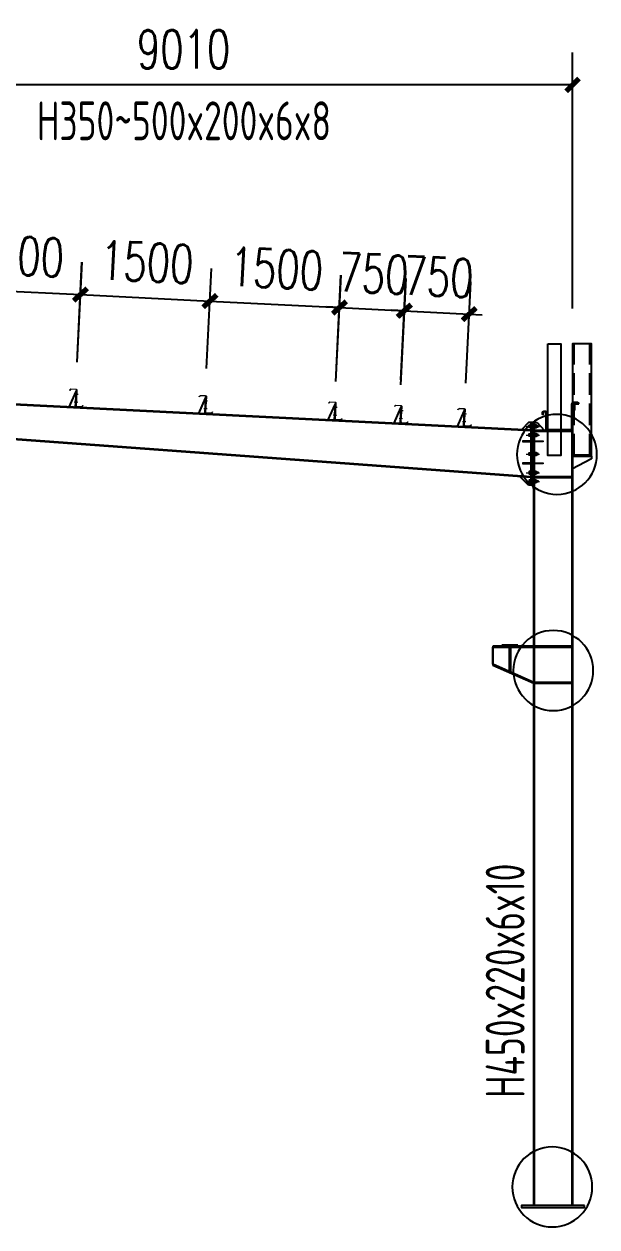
# Model space of a CAD drawing. Extents: x -33967 to 1773478, y -1022458 to -784650.
# Drawn here: x 1718332 to 1724966, y -986332 to -972405 of the extents above; entities that cross this region are included whole.
import ezdxf

# ---------------------------------------------------------------- set-up
doc = ezdxf.new("R2010")
doc.units = 0
doc.header["$LTSCALE"] = 1000
doc.header["$MEASUREMENT"] = 0
doc.linetypes.add('ACAD_ISO02W100', pattern=[15, 12, -3])
doc.linetypes.add('DASH', pattern=[0.35, 0.25, -0.1])
for name, color, linetype in [('14', 2, 'Continuous'), ('AXIS', 3, 'Continuous'), ('G L', 150, 'Continuous'), ('GZ', 50, 'Continuous'), ('LT', 27, 'Continuous'), ('PZ', 202, 'Continuous'), ('SPACE', 7, 'Continuous'), ('TEXT', 7, 'Continuous'), ('天沟', 2, 'Continuous'), ('柱子', 30, 'Continuous'), ('檩托板', 7, 'Continuous')]:
    doc.layers.add(name, color=color, linetype=linetype)
for name, color, linetype, lineweight in [('6', 253, 'Continuous', 13), ('檩条', 30, 'Continuous', 5), ('螺栓', 15, 'Continuous', 18)]:
    doc.layers.add(name, color=color, linetype=linetype, lineweight=lineweight)
doc.styles.add('_TCH_DIM_T3', font='SIMPLEX', dxfattribs={"width": 0.705882, "bigfont": 'GBCBIG'})
doc.styles.add('TSSD_Norm', font='tssdeng.shx', dxfattribs={"bigfont": 'hztxt.shx'})
doc.dimstyles.new('TCH_150_1', dxfattribs={"dimtxt": 446.25, "dimasz": 150, "dimexe": 375, "dimexo": 450, "dimgap": 189.375, "dimtad": 1, "dimdec": 0, "dimzin": 0, "dimdsep": 46, "dimtxsty": '_TCH_DIM_T3', "dimblk": 'ARCHTICK', "dimcen": 0.09, "dimclrd": 256, "dimclre": 256, "dimclrt": 7, "dimazin": 2, "dimtfac": 1, "dimtdec": 0, "dimtix": 1, "dimtmove": 2, "dimatfit": 3, "dimfxl": 1, "dimtolj": 1, "dimtzin": 0, "dimarcsym": 0})
pattern_1 = [(90, (1736912.089, -1148769.5264), (-6.37031987, 3e-12), []), (90, (1736908.904, -1148769.5264), (-6.37031987, 3e-12), [3.18515994, -1.59257997])]
pattern_2 = [(90, (1736912.089, -1148769.5264), (-6.37031987, 3e-12), []), (90, (1736908.904, -1148769.5264), (-6.37031987, 3e-12), [3.18515994, -1.59257997])]
pattern_3 = [(90, (1736912.089, -1148869.5264), (-6.37031987, 3e-12), []), (90, (1736908.904, -1148869.5264), (-6.37031987, 3e-12), [3.18515994, -1.59257997])]
pattern_4 = [(90, (1736912.089, -1148869.5264), (-6.37031987, 3e-12), []), (90, (1736908.904, -1148869.5264), (-6.37031987, 3e-12), [3.18515994, -1.59257997])]
pattern_5 = [(90, (1736912.089, -1149090.14), (-6.37031987, 3e-12), []), (90, (1736908.904, -1149090.14), (-6.37031987, 3e-12), [3.18515994, -1.59257997])]
pattern_6 = [(90, (1736912.089, -1149090.14), (-6.37031987, 3e-12), []), (90, (1736908.904, -1149090.14), (-6.37031987, 3e-12), [3.18515994, -1.59257997])]
pattern_7 = [(270, (1736912.089, -805893.494), (-6.37031987, -3e-12), []), (270, (1736908.904, -805893.494), (-6.37031987, -3e-12), [3.18515994, -1.59257997])]
pattern_8 = [(270, (1736912.089, -805893.494), (-6.37031987, -3e-12), []), (270, (1736908.904, -805893.494), (-6.37031987, -3e-12), [3.18515994, -1.59257997])]
pattern_9 = [(270, (1736912.089, -805993.494), (-6.37031987, -3e-12), []), (270, (1736908.904, -805993.494), (-6.37031987, -3e-12), [3.18515994, -1.59257997])]
pattern_10 = [(270, (1736912.089, -805993.494), (-6.37031987, -3e-12), []), (270, (1736908.904, -805993.494), (-6.37031987, -3e-12), [3.18515994, -1.59257997])]

# ---------------------------------------------------------------- blocks, each defined once
blk = doc.blocks.new('LT')
at = {"layer": '檩托板', "elevation": 0}
for points in [[(1356482, 98210), (1356488, 98210), (1356498, 98018), (1356492, 98018)], [(1356488, 98200), (1356498, 98018), (1356568, 98022)]]:
    blk.add_lwpolyline(points, close=True, dxfattribs=at)
at = {"layer": '檩条', "color": 1, "linetype": 'Continuous'}
for p, q in [((1356504, 98171, -2), (1356464, 98169, -2)), ((1356509, 98080, -2), (1356469, 98078, -2))]:
    blk.add_line(p, q, dxfattribs=at)
at = {"layer": '檩条', "elevation": -2}
blk.add_lwpolyline([(1356481, 98215, -0.414214), (1356491, 98225), (1356547, 98228), (1356561, 98215), (1356563, 98218), (1356548, 98231), (1356488, 98228, 0.414214), (1356478, 98217), (1356488, 98041, -0.414214), (1356478, 98030), (1356423, 98027), (1356408, 98040), (1356406, 98038), (1356421, 98024), (1356481, 98027, 0.414214), (1356491, 98038), (1356481, 98215)], format="xyb", dxfattribs=at)
at = {"layer": '檩条', "color": 1, "linetype": 'Continuous'}
for points in [[(1356481, 98158, -2), (1356480, 98182, -2), (1356490, 98158, -2), (1356489, 98182, -2)], [(1356485, 98091, -2), (1356486, 98066, -2), (1356494, 98091, -2), (1356495, 98067, -2)]]:
    blk.add_solid(points, dxfattribs=at)
blk = doc.blocks.new('_ArchTick')
at = {"color": 0, "linetype": 'ByBlock', "const_width": 0.4}
blk.add_lwpolyline([(-0.5, -0.5), (0.5, 0.5)], dxfattribs=at)
blk = doc.blocks.new('*D487')
at = {"layer": 'AXIS', "lineweight": -2, "transparency": 16777216}
for p, q in [((1717446, -976243), (1717504, -975087)), ((1718945, -976318), (1719002, -975162)), ((1717485, -975462), (1718984, -975537))]:
    blk.add_line(p, q, dxfattribs=at)
at = {"layer": 'Defpoints', "color": 0, "transparency": 16777216}
for p in [(1718984, -975537), (1717424, -976693, 0), (1718922, -976767, 0)]:
    blk.add_point(p, dxfattribs=at)
at = {"layer": 'AXIS', "lineweight": -2, "transparency": 16777216, "xscale": 150, "yscale": 150, "zscale": 150}
for p, rotation in [((1717485, -975462), 177.1375947688727), ((1718984, -975537), 357.1375947688728)]:
    blk.add_blockref('_ArchTick', p, dxfattribs=dict(at, rotation=rotation))
at = {"layer": 'AXIS', "color": 7, "transparency": 16777216, "insert": (1718255, -975087), "char_height": 446.2, "attachment_point": 5, "rotation": 357.1376, "style": '_TCH_DIM_T3'}
blk.add_mtext('\\A1;1500', dxfattribs=at)
blk = doc.blocks.new('*D488')
at = {"layer": 'AXIS', "lineweight": -2, "transparency": 16777216}
for p, q in [((1718946, -976318), (1719004, -975162)), ((1720445, -976393), (1720502, -975237)), ((1718985, -975537), (1720484, -975612))]:
    blk.add_line(p, q, dxfattribs=at)
at = {"layer": 'Defpoints', "color": 0, "transparency": 16777216}
for p in [(1720484, -975612), (1718924, -976768, 0), (1720422, -976842, 0)]:
    blk.add_point(p, dxfattribs=at)
at = {"layer": 'AXIS', "lineweight": -2, "transparency": 16777216, "xscale": 150, "yscale": 150, "zscale": 150}
for p, rotation in [((1718985, -975537), 177.1375947688727), ((1720484, -975612), 357.1375947688728)]:
    blk.add_blockref('_ArchTick', p, dxfattribs=dict(at, rotation=rotation))
at = {"layer": 'AXIS', "color": 7, "transparency": 16777216, "insert": (1719755, -975162), "char_height": 446.2, "attachment_point": 5, "rotation": 357.1376, "style": '_TCH_DIM_T3'}
blk.add_mtext('\\A1;1500', dxfattribs=at)
blk = doc.blocks.new('*D489')
at = {"layer": 'AXIS', "lineweight": -2, "transparency": 16777216}
for p, q in [((1720446, -976393), (1720504, -975237)), ((1721945, -976468), (1722002, -975312)), ((1720485, -975612), (1721984, -975687))]:
    blk.add_line(p, q, dxfattribs=at)
at = {"layer": 'Defpoints', "color": 0, "transparency": 16777216}
for p in [(1721984, -975687), (1720424, -976843, 0), (1721922, -976917, 0)]:
    blk.add_point(p, dxfattribs=at)
at = {"layer": 'AXIS', "lineweight": -2, "transparency": 16777216, "xscale": 150, "yscale": 150, "zscale": 150}
for p, rotation in [((1720485, -975612), 177.1375947688727), ((1721984, -975687), 357.1375947688728)]:
    blk.add_blockref('_ArchTick', p, dxfattribs=dict(at, rotation=rotation))
at = {"layer": 'AXIS', "color": 7, "transparency": 16777216, "insert": (1721255, -975237), "char_height": 446.2, "attachment_point": 5, "rotation": 357.1376, "style": '_TCH_DIM_T3'}
blk.add_mtext('\\A1;1500', dxfattribs=at)
blk = doc.blocks.new('*D490')
at = {"layer": 'AXIS', "lineweight": -2, "transparency": 16777216}
for p, q in [((1721942, -976543), (1722004, -975312)), ((1722695, -976523), (1722753, -975350)), ((1721985, -975687), (1721835, -975679)), ((1721985, -975687), (1722734, -975724)), ((1722734, -975724), (1722884, -975732))]:
    blk.add_line(p, q, dxfattribs=at)
at = {"layer": 'Defpoints', "color": 0, "transparency": 16777216}
for p in [(1722734, -975724), (1721920, -976992, 0), (1722672, -976972, 0)]:
    blk.add_point(p, dxfattribs=at)
at = {"layer": 'AXIS', "lineweight": -2, "transparency": 16777216, "xscale": 150, "yscale": 150, "zscale": 150}
for p, rotation in [((1721985, -975687), 357.1375947688728), ((1722734, -975724), 177.1375947688727)]:
    blk.add_blockref('_ArchTick', p, dxfattribs=dict(at, rotation=rotation))
at = {"layer": 'AXIS', "color": 7, "transparency": 16777216, "insert": (1722380, -975294), "char_height": 446.2, "attachment_point": 5, "rotation": 357.1376, "style": '_TCH_DIM_T3'}
blk.add_mtext('\\A1;750', dxfattribs=at)
blk = doc.blocks.new('*D494')
at = {"layer": 'AXIS', "lineweight": -2, "transparency": 16777216}
for p, q in [((1722695, -976581), (1722756, -975351)), ((1723447, -976561), (1723505, -975388)), ((1722737, -975725), (1722588, -975718)), ((1722737, -975725), (1723487, -975763)), ((1723487, -975763), (1723636, -975770))]:
    blk.add_line(p, q, dxfattribs=at)
at = {"layer": 'Defpoints', "color": 0, "transparency": 16777216}
for p in [(1723487, -975763), (1722672, -977031, 0), (1723424, -977011, 0)]:
    blk.add_point(p, dxfattribs=at)
at = {"layer": 'AXIS', "lineweight": -2, "transparency": 16777216, "xscale": 150, "yscale": 150, "zscale": 150}
for p, rotation in [((1722737, -975725), 357.1375947688728), ((1723487, -975763), 177.1375947688727)]:
    blk.add_blockref('_ArchTick', p, dxfattribs=dict(at, rotation=rotation))
at = {"layer": 'AXIS', "color": 7, "transparency": 16777216, "insert": (1723133, -975332), "char_height": 446.2, "attachment_point": 5, "rotation": 357.1376, "style": '_TCH_DIM_T3'}
blk.add_mtext('\\A1;750', dxfattribs=at)
blk = doc.blocks.new('*D2007')
at = {"layer": 'AXIS', "lineweight": -2, "transparency": 16777216}
for p, q in [((1715674, -976170), (1715674, -972735)), ((1724684, -975699), (1724684, -972735)), ((1724684, -973110), (1715674, -973110))]:
    blk.add_line(p, q, dxfattribs=at)
at = {"layer": 'Defpoints', "color": 0, "transparency": 16777216}
for p in [(1715674, -973110), (1724684, -976149, 3), (1715674, -976620, 3)]:
    blk.add_point(p, dxfattribs=at)
at = {"layer": 'AXIS', "lineweight": -2, "transparency": 16777216, "xscale": 150, "yscale": 150, "zscale": 150, "rotation": 180}
blk.add_blockref('_ArchTick', (1715674, -973110), dxfattribs=at)
at = {"layer": 'AXIS', "lineweight": -2, "transparency": 16777216, "xscale": 150, "yscale": 150, "zscale": 150}
blk.add_blockref('_ArchTick', (1724684, -973110), dxfattribs=at)
at = {"layer": 'AXIS', "color": 7, "transparency": 16777216, "insert": (1720179, -972698), "char_height": 446.2, "attachment_point": 5, "style": '_TCH_DIM_T3'}
blk.add_mtext('\\A1;9010', dxfattribs=at)

msp = doc.modelspace()

# ---------------------------------------------------------------- hatches: boundary and pattern name
at = {"layer": '螺栓'}
h = msp.add_hatch(dxfattribs=at)
h.set_pattern_fill('BRASS', color=256, scale=1.0032, angle=90, style=0)
h.set_pattern_definition(pattern_1)
h.paths.add_polyline_path([(1724270.2, -977053.1), (1724284, -977053.1), (1724284, -977073.2), (1724270.2, -977073.2)])
h = msp.add_hatch(dxfattribs=at)
h.set_pattern_fill('BRASS', color=256, scale=1.0032, angle=90, style=0)
h.set_pattern_definition(pattern_2)
h.paths.add_polyline_path([(1724270.2, -977053.1), (1724284, -977053.1), (1724284, -977073.2), (1724270.2, -977073.2)])
h = msp.add_hatch(dxfattribs=at)
h.set_pattern_fill('BRASS', color=256, scale=1.0032, angle=90, style=0)
h.set_pattern_definition(pattern_1)
h.paths.add_polyline_path([(1724270.2, -977053.1), (1724284, -977053.1), (1724284, -977073.2), (1724270.2, -977073.2)])
h = msp.add_hatch(dxfattribs=at)
h.set_pattern_fill('BRASS', color=256, scale=1.0032, angle=90, style=0)
h.set_pattern_definition(pattern_2)
h.paths.add_polyline_path([(1724270.2, -977053.1), (1724284, -977053.1), (1724284, -977073.2), (1724270.2, -977073.2)])
h = msp.add_hatch(dxfattribs=at)
h.set_pattern_fill('BRASS', color=256, scale=1.0032, angle=90, style=0)
h.set_pattern_definition(pattern_3)
h.paths.add_polyline_path([(1724270.2, -977153.1), (1724284, -977153.1), (1724284, -977173.2), (1724270.2, -977173.2)])
h = msp.add_hatch(dxfattribs=at)
h.set_pattern_fill('BRASS', color=256, scale=1.0032, angle=90, style=0)
h.set_pattern_definition(pattern_4)
h.paths.add_polyline_path([(1724270.2, -977153.1), (1724284, -977153.1), (1724284, -977173.2), (1724270.2, -977173.2)])
h = msp.add_hatch(dxfattribs=at)
h.set_pattern_fill('BRASS', color=256, scale=1.0032, angle=90, style=0)
h.set_pattern_definition(pattern_3)
h.paths.add_polyline_path([(1724270.2, -977153.1), (1724284, -977153.1), (1724284, -977173.2), (1724270.2, -977173.2)])
h = msp.add_hatch(dxfattribs=at)
h.set_pattern_fill('BRASS', color=256, scale=1.0032, angle=90, style=0)
h.set_pattern_definition(pattern_4)
h.paths.add_polyline_path([(1724270.2, -977153.1), (1724284, -977153.1), (1724284, -977173.2), (1724270.2, -977173.2)])
h = msp.add_hatch(dxfattribs=at)
h.set_pattern_fill('BRASS', color=256, scale=1.0032, angle=90, style=0)
h.set_pattern_definition(pattern_5)
h.paths.add_polyline_path([(1724270.2, -977373.7), (1724284, -977373.7), (1724284, -977393.8), (1724270.2, -977393.8)])
h = msp.add_hatch(dxfattribs=at)
h.set_pattern_fill('BRASS', color=256, scale=1.0032, angle=90, style=0)
h.set_pattern_definition(pattern_6)
h.paths.add_polyline_path([(1724270.2, -977373.7), (1724284, -977373.7), (1724284, -977393.8), (1724270.2, -977393.8)])
h = msp.add_hatch(dxfattribs=at)
h.set_pattern_fill('BRASS', color=256, scale=1.0032, angle=90, style=0)
h.set_pattern_definition(pattern_5)
h.paths.add_polyline_path([(1724270.2, -977373.7), (1724284, -977373.7), (1724284, -977393.8), (1724270.2, -977393.8)])
h = msp.add_hatch(dxfattribs=at)
h.set_pattern_fill('BRASS', color=256, scale=1.0032, angle=90, style=0)
h.set_pattern_definition(pattern_6)
h.paths.add_polyline_path([(1724270.2, -977373.7), (1724284, -977373.7), (1724284, -977393.8), (1724270.2, -977393.8)])
h = msp.add_hatch(dxfattribs=at)
h.set_pattern_fill('BRASS', color=256, scale=1.0032, angle=90, style=0)
h.set_pattern_definition(pattern_7)
h.paths.add_polyline_path([(1724270.2, -977609.9), (1724284, -977609.9), (1724284, -977589.9), (1724270.2, -977589.9)])
h = msp.add_hatch(dxfattribs=at)
h.set_pattern_fill('BRASS', color=256, scale=1.0032, angle=90, style=0)
h.set_pattern_definition(pattern_8)
h.paths.add_polyline_path([(1724270.2, -977609.9), (1724284, -977609.9), (1724284, -977589.9), (1724270.2, -977589.9)])
h = msp.add_hatch(dxfattribs=at)
h.set_pattern_fill('BRASS', color=256, scale=1.0032, angle=90, style=0)
h.set_pattern_definition(pattern_7)
h.paths.add_polyline_path([(1724270.2, -977609.9), (1724284, -977609.9), (1724284, -977589.9), (1724270.2, -977589.9)])
h = msp.add_hatch(dxfattribs=at)
h.set_pattern_fill('BRASS', color=256, scale=1.0032, angle=90, style=0)
h.set_pattern_definition(pattern_8)
h.paths.add_polyline_path([(1724270.2, -977609.9), (1724284, -977609.9), (1724284, -977589.9), (1724270.2, -977589.9)])
h = msp.add_hatch(dxfattribs=at)
h.set_pattern_fill('BRASS', color=256, scale=1.0032, angle=90, style=0)
h.set_pattern_definition(pattern_9)
h.paths.add_polyline_path([(1724270.2, -977709.9), (1724284, -977709.9), (1724284, -977689.9), (1724270.2, -977689.9)])
h = msp.add_hatch(dxfattribs=at)
h.set_pattern_fill('BRASS', color=256, scale=1.0032, angle=90, style=0)
h.set_pattern_definition(pattern_10)
h.paths.add_polyline_path([(1724270.2, -977709.9), (1724284, -977709.9), (1724284, -977689.9), (1724270.2, -977689.9)])
h = msp.add_hatch(dxfattribs=at)
h.set_pattern_fill('BRASS', color=256, scale=1.0032, angle=90, style=0)
h.set_pattern_definition(pattern_9)
h.paths.add_polyline_path([(1724270.2, -977709.9), (1724284, -977709.9), (1724284, -977689.9), (1724270.2, -977689.9)])
h = msp.add_hatch(dxfattribs=at)
h.set_pattern_fill('BRASS', color=256, scale=1.0032, angle=90, style=0)
h.set_pattern_definition(pattern_10)
h.paths.add_polyline_path([(1724270.2, -977709.9), (1724284, -977709.9), (1724284, -977689.9), (1724270.2, -977689.9)])

# ---------------------------------------------------------------- linework, layer by layer
msp.add_lwpolyline([(1724754.9, -976800.4), (1724754.9, -976792.7), (1724703.7, -976792.7), (1724703.7, -976872.6), (1724711.5, -976872.6), (1724711.5, -976800.4), (1724754.9, -976800.4)], close=True)
at = {"layer": '14'}
for p, q in [((1724048.9, -979598), (1723868.9, -979598)), ((1724048.9, -979608), (1724048.9, -979598)), ((1724233.9, -979608), (1723758.9, -979608)), ((1723758.9, -979818), (1723758.9, -979618)), ((1723758.9, -979618), (1724233.9, -979618)), ((1723758.9, -979618), (1724233.9, -979618)), ((1723963.9, -979618), (1723953.9, -979618)), ((1723953.9, -979618), (1723953.9, -979904.2)), ((1723963.9, -979908.6), (1723963.9, -979618)), ((1724233.9, -979618), (1724233.9, -980028)), ((1724673.9, -979608), (1724243.9, -979608)), ((1724243.9, -979608), (1724243.9, -979618)), ((1724243.9, -979618), (1724673.9, -979618)), ((1724673.9, -979618), (1724673.9, -979608)), ((1724233.9, -980028), (1723758.9, -979818)), ((1724233.9, -980028), (1723758.9, -979818)), ((1723758.9, -979828), (1724233.9, -980038)), ((1723953.9, -979904.2), (1723963.9, -979908.6)), ((1724673.9, -980028), (1724243.9, -980028)), ((1724243.9, -980028), (1724243.9, -980038)), ((1724243.9, -980038), (1724673.9, -980038)), ((1724673.9, -980038), (1724673.9, -980028))]:
    msp.add_line(p, q, dxfattribs=at)
at = {"layer": '14', "const_width": 0.45}
for points in [[(1724233.9, -980058), (1724233.9, -979618)], [(1724233.9, -980058), (1724233.9, -980068)]]:
    msp.add_lwpolyline(points, dxfattribs=at)
at = {"layer": '6', "linetype": 'ACAD_ISO02W100', "ltscale": 2}
for p, q in [((1724147.8, -977063.1), (1724300.1, -977063.1)), ((1724147.8, -977163.1), (1724300.1, -977163.1)), ((1724147.8, -977383.7), (1724300.1, -977383.7)), ((1724147.8, -977599.9), (1724300.1, -977599.9)), ((1724147.8, -977699.9), (1724300.1, -977699.9))]:
    msp.add_line(p, q, dxfattribs=at)
at = {"layer": 'AXIS'}
for points in [[(1724966.3, -977387.9, 1), (1724039.7, -977387.9, 1)], [(1724924, -979889.8, 1), (1723997.4, -979889.8, 1)], [(1724911.8, -985868.6, 1), (1723985.2, -985868.6, 1)]]:
    msp.add_lwpolyline(points, format="xyb", close=True, dxfattribs=at)
at = {"layer": 'G L'}
for points in [[(1724203.9, -977106.5), (1715673.9, -976680)], [(1724203.9, -977114.5), (1715673.9, -976688)], [(1724203.9, -977648.5), (1715673.9, -977022.4)], [(1724203.9, -977656.5), (1715673.9, -977030.4)]]:
    msp.add_lwpolyline(points, dxfattribs=at)
at = {"layer": 'GZ'}
for p, q in [((1724173.9, -977018.1), (1724094.5, -977100)), ((1724203.9, -977018.1), (1724173.9, -977018.1)), ((1724203.9, -977744.9), (1724203.9, -977018.1)), ((1724243.9, -977018.1), (1724203.9, -977018.1)), ((1724223.9, -977744.9), (1724223.9, -977018.1)), ((1724243.9, -977794.9), (1724243.9, -977018.1)), ((1724243.9, -977018.1), (1724273.9, -977018.1)), ((1724273.9, -977018.1), (1724353.3, -977108)), ((1724173.9, -977744.9), (1724071.4, -977645.3)), ((1724203.9, -977744.9), (1724173.9, -977744.9)), ((1724223.9, -977744.9), (1724203.9, -977744.9)), ((1724233.9, -977794.9), (1724223.9, -977744.9)), ((1724243.9, -977794.9), (1724233.9, -977794.9)), ((1723758.9, -979608), (1723758.9, -979828))]:
    msp.add_line(p, q, dxfattribs=at)
for points in [[(1724398.7, -976108), (1724548.7, -976108), (1724548.7, -977399.4), (1724398.7, -977399.4)], [(1724048.9, -979598), (1723868.9, -979598), (1723868.9, -979608), (1724048.9, -979608)], [(1723953.9, -979618), (1723758.9, -979618), (1723758.9, -979818), (1723953.9, -979904.2)], [(1723963.9, -979618), (1723953.9, -979618), (1723953.9, -979904.2), (1723963.9, -979908.6)], [(1724233.9, -979618), (1723963.9, -979618), (1723963.9, -979908.6), (1724233.9, -980028)], [(1724673.9, -979608), (1724243.9, -979608), (1724243.9, -979618), (1724673.9, -979618)], [(1724673.9, -980028), (1724243.9, -980028), (1724243.9, -980038), (1724673.9, -980038)]]:
    msp.add_lwpolyline(points, close=True, dxfattribs=at)
for points in [[(1724243.9, -977108), (1724683.9, -977108), (1724683.9, -986083), (1724233.9, -986083), (1724233.9, -977794.9)], [(1724243.9, -977118), (1724673.9, -977118), (1724673.9, -986083), (1724243.9, -986083), (1724243.9, -977658)], [(1724673.9, -977648), (1724243.9, -977648)], [(1724673.9, -977658), (1724243.9, -977658)], [(1724233.9, -980038), (1723758.9, -979828)]]:
    msp.add_lwpolyline(points, dxfattribs=at)
at = {"layer": 'GZ', "color": 141, "true_color": 0xadddf7}
msp.add_lwpolyline([(1724823.9, -986083), (1724093.9, -986083), (1724093.9, -986108), (1724823.9, -986108)], close=True, dxfattribs=at)
at = {"layer": 'LT', "linetype": 'DASH'}
for p, q in [((1724703.7, -977398), (1724703.7, -976108)), ((1724883.7, -977398), (1724883.7, -976108))]:
    msp.add_line(p, q, dxfattribs=at)
at = {"layer": 'LT'}
msp.add_lwpolyline([(1724683.7, -977398), (1724903.7, -977398), (1724903.7, -976108), (1724683.7, -976108)], close=True, dxfattribs=at)
at = {"layer": 'PZ'}
for p, q in [((1724903.7, -977438), (1724673.7, -977558)), ((1724903.7, -977408), (1724903.7, -977438))]:
    msp.add_line(p, q, dxfattribs=at)
for points in [[(1724683.7, -977118), (1724673.7, -977118), (1724673.7, -977398), (1724683.7, -977398)], [(1724903.7, -977398), (1724673.7, -977398), (1724673.7, -977408), (1724903.7, -977408)]]:
    msp.add_lwpolyline(points, close=True, dxfattribs=at)
at = {"layer": '天沟', "linetype": 'ByBlock'}
msp.add_lwpolyline([(1724683.9, -977108), (1724379.3, -977108), (1724379.3, -976901.4, 0.4142136), (1724374.3, -976896.4), (1724349.7, -976896.4, 0.4141297), (1724344.7, -976901.4), (1724344.7, -976925.9), (1724337.2, -976925.9), (1724337.2, -976901.4, -0.4142136), (1724349.7, -976888.9), (1724374.3, -976888.9, -0.4142136), (1724386.8, -976901.4), (1724386.8, -977100.6), (1724676.4, -977100.6), (1724676.4, -976805.1, -0.3801932), (1724694.9, -976784.5), (1724739.5, -976784.5, -0.0610415), (1724739.5, -976784.5), (1724739.5, -976784.5), (1724739.5, -976792.7), (1724739.5, -976792.7, -0.0063485), (1724739.5, -976792.7), (1724695.1, -976792.7, 0.3322787), (1724683.9, -976805.2), (1724683.9, -977108)], format="xyb", dxfattribs=at)
at = {"layer": '柱子'}
msp.add_line((1724673.9, -979608), (1724243.9, -979608), dxfattribs=at)
at = {"layer": '螺栓'}
for p, q in [((1724181.9, -977081.2), (1724181.9, -977045.1)), ((1724197.9, -977054.1), (1724181.9, -977054.1)), ((1724197.9, -977072.2), (1724181.9, -977072.2)), ((1724203.9, -977039.1), (1724197.9, -977039.1)), ((1724203.9, -977039.1), (1724197.9, -977039.1)), ((1724203.9, -977039.1), (1724197.9, -977039.1)), ((1724203.9, -977039.1), (1724197.9, -977039.1)), ((1724197.9, -977053.1), (1724243.9, -977053.1)), ((1724197.9, -977073.2), (1724243.9, -977073.2)), ((1724266, -977054.1), (1724249.9, -977054.1)), ((1724266, -977072.2), (1724249.9, -977072.2)), ((1724266, -977081.2), (1724266, -977045.1)), ((1724181.9, -977181.2), (1724181.9, -977145.1)), ((1724197.9, -977154.1), (1724181.9, -977154.1)), ((1724197.9, -977172.2), (1724181.9, -977172.2)), ((1724203.9, -977139.1), (1724197.9, -977139.1)), ((1724203.9, -977139.1), (1724197.9, -977139.1)), ((1724203.9, -977139.1), (1724197.9, -977139.1)), ((1724203.9, -977139.1), (1724197.9, -977139.1)), ((1724197.9, -977153.1), (1724243.9, -977153.1)), ((1724197.9, -977173.2), (1724243.9, -977173.2)), ((1724266, -977154.1), (1724249.9, -977154.1)), ((1724266, -977172.2), (1724249.9, -977172.2)), ((1724266, -977181.2), (1724266, -977145.1)), ((1724181.9, -977401.8), (1724181.9, -977365.7)), ((1724197.9, -977374.7), (1724181.9, -977374.7)), ((1724203.9, -977359.7), (1724197.9, -977359.7)), ((1724203.9, -977359.7), (1724197.9, -977359.7)), ((1724203.9, -977359.7), (1724197.9, -977359.7)), ((1724203.9, -977359.7), (1724197.9, -977359.7)), ((1724197.9, -977373.7), (1724243.9, -977373.7)), ((1724266, -977374.7), (1724249.9, -977374.7)), ((1724266, -977401.8), (1724266, -977365.7)), ((1724197.9, -977392.8), (1724181.9, -977392.8)), ((1724197.9, -977393.8), (1724243.9, -977393.8)), ((1724266, -977392.8), (1724249.9, -977392.8)), ((1724181.9, -977581.8), (1724181.9, -977617.9)), ((1724197.9, -977590.9), (1724181.9, -977590.9)), ((1724197.9, -977608.9), (1724181.9, -977608.9)), ((1724197.9, -977589.9), (1724243.9, -977589.9)), ((1724197.9, -977609.9), (1724243.9, -977609.9)), ((1724203.9, -977624), (1724197.9, -977624)), ((1724203.9, -977624), (1724197.9, -977624)), ((1724203.9, -977624), (1724197.9, -977624)), ((1724203.9, -977624), (1724197.9, -977624)), ((1724266, -977590.9), (1724249.9, -977590.9)), ((1724266, -977608.9), (1724249.9, -977608.9)), ((1724266, -977581.8), (1724266, -977617.9)), ((1724181.9, -977681.8), (1724181.9, -977717.9)), ((1724197.9, -977690.9), (1724181.9, -977690.9)), ((1724197.9, -977708.9), (1724181.9, -977708.9)), ((1724197.9, -977689.9), (1724243.9, -977689.9)), ((1724197.9, -977709.9), (1724243.9, -977709.9)), ((1724203.9, -977724), (1724197.9, -977724)), ((1724203.9, -977724), (1724197.9, -977724)), ((1724203.9, -977724), (1724197.9, -977724)), ((1724203.9, -977724), (1724197.9, -977724)), ((1724266, -977690.9), (1724249.9, -977690.9)), ((1724266, -977708.9), (1724249.9, -977708.9)), ((1724266, -977681.8), (1724266, -977717.9))]:
    msp.add_line(p, q, dxfattribs=at)
for points in [[(1724197.9, -977081.2), (1724181.9, -977081.2), (1724177.6, -977076.9), (1724177.6, -977049.3), (1724181.9, -977045.1), (1724197.9, -977045.1)], [(1724249.9, -977081.2), (1724266, -977081.2), (1724270.2, -977076.9), (1724270.2, -977049.3), (1724266, -977045.1), (1724249.9, -977045.1)], [(1724270.2, -977073.2), (1724284, -977073.2), (1724284, -977053.1), (1724270.2, -977053.1)], [(1724197.9, -977181.2), (1724181.9, -977181.2), (1724177.6, -977176.9), (1724177.6, -977149.3), (1724181.9, -977145.1), (1724197.9, -977145.1)], [(1724249.9, -977181.2), (1724266, -977181.2), (1724270.2, -977176.9), (1724270.2, -977149.3), (1724266, -977145.1), (1724249.9, -977145.1)], [(1724270.2, -977173.2), (1724284, -977173.2), (1724284, -977153.1), (1724270.2, -977153.1)], [(1724197.9, -977401.8), (1724181.9, -977401.8), (1724177.6, -977397.5), (1724177.6, -977369.9), (1724181.9, -977365.7), (1724197.9, -977365.7)], [(1724249.9, -977401.8), (1724266, -977401.8), (1724270.2, -977397.5), (1724270.2, -977369.9), (1724266, -977365.7), (1724249.9, -977365.7)], [(1724270.2, -977393.8), (1724284, -977393.8), (1724284, -977373.7), (1724270.2, -977373.7)], [(1724197.9, -977581.8), (1724181.9, -977581.8), (1724177.6, -977586.1), (1724177.6, -977613.7), (1724181.9, -977617.9), (1724197.9, -977617.9)], [(1724249.9, -977581.8), (1724266, -977581.8), (1724270.2, -977586.1), (1724270.2, -977613.7), (1724266, -977617.9), (1724249.9, -977617.9)], [(1724270.2, -977589.9), (1724284, -977589.9), (1724284, -977609.9), (1724270.2, -977609.9)], [(1724197.9, -977681.8), (1724181.9, -977681.8), (1724177.6, -977686.1), (1724177.6, -977713.7), (1724181.9, -977717.9), (1724197.9, -977717.9)], [(1724249.9, -977681.8), (1724266, -977681.8), (1724270.2, -977686.1), (1724270.2, -977713.7), (1724266, -977717.9), (1724249.9, -977717.9)], [(1724270.2, -977689.9), (1724284, -977689.9), (1724284, -977709.9), (1724270.2, -977709.9)]]:
    msp.add_lwpolyline(points, dxfattribs=at)
for points in [[(1724197.9, -977087.2), (1724203.9, -977087.2), (1724203.9, -977039.1), (1724197.9, -977039.1)], [(1724243.9, -977087.2), (1724249.9, -977087.2), (1724249.9, -977039.1), (1724243.9, -977039.1)], [(1724203.9, -977230.2), (1724103.9, -977230.2), (1724103.9, -977240.2), (1724203.9, -977240.2)], [(1724197.9, -977187.2), (1724203.9, -977187.2), (1724203.9, -977139.1), (1724197.9, -977139.1)], [(1724243.9, -977187.2), (1724249.9, -977187.2), (1724249.9, -977139.1), (1724243.9, -977139.1)], [(1724243.9, -977230.2), (1724343.9, -977230.2), (1724343.9, -977240.2), (1724243.9, -977240.2)], [(1724197.9, -977407.8), (1724203.9, -977407.8), (1724203.9, -977359.7), (1724197.9, -977359.7)], [(1724243.9, -977407.8), (1724249.9, -977407.8), (1724249.9, -977359.7), (1724243.9, -977359.7)], [(1724203.9, -977484.9), (1724103.9, -977484.9), (1724103.9, -977494.9), (1724203.9, -977494.9)], [(1724243.9, -977484.9), (1724343.9, -977484.9), (1724343.9, -977494.9), (1724243.9, -977494.9)], [(1724197.9, -977575.8), (1724203.9, -977575.8), (1724203.9, -977624), (1724197.9, -977624)], [(1724243.9, -977575.8), (1724249.9, -977575.8), (1724249.9, -977624), (1724243.9, -977624)], [(1724197.9, -977675.8), (1724203.9, -977675.8), (1724203.9, -977724), (1724197.9, -977724)], [(1724243.9, -977675.8), (1724249.9, -977675.8), (1724249.9, -977724), (1724243.9, -977724)]]:
    msp.add_lwpolyline(points, close=True, dxfattribs=at)

# ---------------------------------------------------------------- block references
at = {"layer": 'SPACE', "xscale": -1, "rotation": 0.1868720425198944}
for p in [(3075734.3, -1070435.9, -0.3), (3077234.3, -1070510.9, -0.3), (3078734.3, -1070585.9, -0.3), (3079497.2, -1070624.1, -0.3), (3080230.8, -1070660.8, -0.3)]:
    msp.add_blockref('LT', p, dxfattribs=at)

# ---------------------------------------------------------------- texts
at = {"layer": 'TEXT', "style": 'TSSD_Norm', "width": 0.7}
msp.add_text('H350~500x200x6x8', height=450, dxfattribs=at).set_placement((1718480.9, -973750.5, -2.6))
msp.add_text('H450x220x6x10', height=450, rotation=90, dxfattribs=at).set_placement((1724128.3, -984838.4, -1.3))

# ---------------------------------------------------------------- dimensions: what is measured, and where the dimension line sits
at = {"layer": 'AXIS'}
for base, p1, p2, angle, picture, middle in [((1715673.9, -973110.5, -2.6), (1724683.9, -976149.2), (1715673.9, -976619.9), 180, '*D2007', (1720178.9, -972698, -2.6)), ((1718983.6, -975536.8, 0), (1717423.9, -976692.6), (1718922.1, -976767.5), 177.13759, '*D487', (1718255.1, -975087.4, 0)), ((1720483.6, -975611.8, 0), (1718923.9, -976767.6), (1720422.1, -976842.5), 177.13759, '*D488', (1719755.1, -975162.4, 0)), ((1721983.6, -975686.8, 0), (1720423.9, -976842.6), (1721922.1, -976917.5), 177.13759, '*D489', (1721255.1, -975237.4, 0)), ((1722734.5, -975724.3, 0), (1721919.9, -976992.5), (1722672.1, -976972.5), 177.13759, '*D490', (1722380.4, -975293.6, 0)), ((1723486.6, -975762.7, 0), (1722672.1, -977030.9), (1723424.2, -977010.9), 177.13759, '*D494', (1723132.6, -975332, 0))]:
    dim = msp.add_linear_dim(base=base, p1=p1, p2=p2, angle=angle, dimstyle='TCH_150_1', dxfattribs=at)
    dim.commit()
    dim.dimension.update_dxf_attribs({"geometry": picture, "text_midpoint": middle})

doc.saveas('drawing.dxf')
